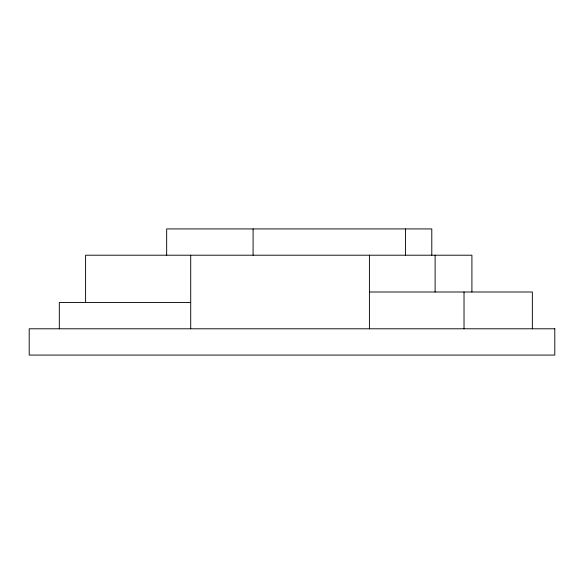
<?xml version="1.0" encoding="UTF-8"?>
<svg xmlns="http://www.w3.org/2000/svg" width="584" height="584" viewBox="0 0 584 584"><rect width="100%" height="100%" fill="white"/><g stroke="black" fill="none" stroke-linecap="round" stroke-linejoin="round"><path stroke-width="0.88" d="M369.416 292L532.352 292L532.352 328.792M190.713 302.512L59.312 302.512L59.312 328.792M471.909 292L471.909 255.208L85.593 255.208L85.593 302.512M464.024 292L464.024 328.792M435.116 255.208L435.116 292M431.795 255.208L431.795 228.928L166.666 228.928L166.666 255.208M405.515 228.928L405.515 255.208M369.416 255.208L369.416 328.792M253.091 228.928L253.091 255.208M190.713 255.208L190.713 328.792M554.8 328.792L29.2 328.792L29.2 355.072L554.8 355.072L554.8 328.792"/></g></svg>
